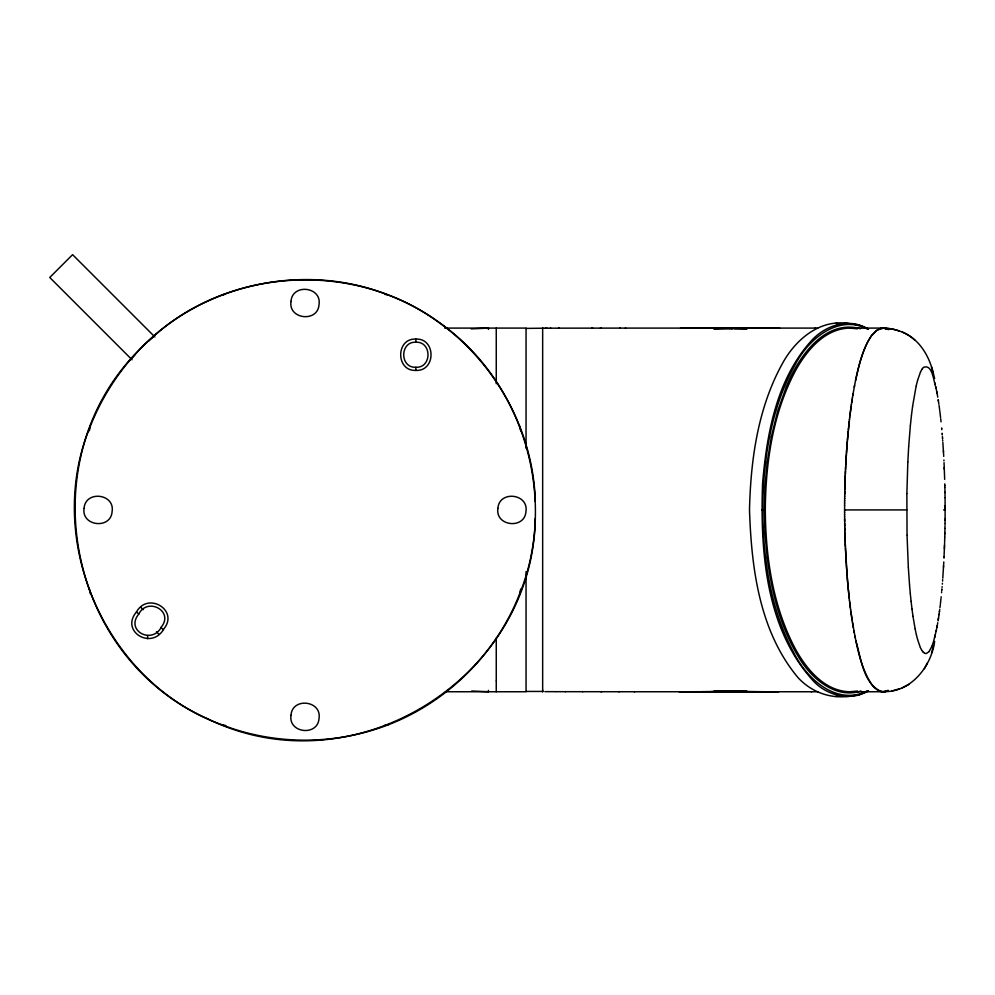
<?xml version="1.0" encoding="UTF-8"?>
<svg xmlns="http://www.w3.org/2000/svg" width="995" height="995" viewBox="0 0 995 995"><rect width="100%" height="100%" fill="white"/><g stroke="black" fill="none" stroke-linecap="round" stroke-linejoin="round"><path stroke-width="1.49" d="M542.661 690.095L542.661 691.699L542.661 328.101M757.63 691.699L730.442 691.562L735.852 691.413M844.593 512.226L844.606 505.298M907.042 534.9L906.868 493.794M868.448 690.816C850.812 701.55 827.479 695.828 813.711 681.364C765.615 629.014 760.192 551.28 762.568 483.57C766.809 433.484 776.573 379.394 811.286 340.825C824.009 326.683 845.34 318.437 863.523 326.658M764.956 532.847L764.284 509.925L764.931 487.351M852.205 620.731C856.036 642.036 859.332 664.461 870.861 683.229C874.219 689.025 881.694 694.311 888.311 690.393L883.423 691.749L849.929 691.749C824.843 691.388 806.709 669.424 795.527 649.225C772.866 606.664 765.665 557.635 765.279 509.925C765.665 462.202 772.866 413.174 795.527 370.625C806.684 350.427 824.88 328.449 849.929 328.089L883.423 328.089L888.572 329.581M730.442 691.463L721.014 691.525M867.304 690.853C837.181 706.326 806.833 679.038 794.072 653.267C770.453 609.599 763.153 559.003 762.705 509.925C763.215 459.802 770.69 407.913 795.714 363.735C808.624 338.996 838.474 314.022 867.304 328.984M844.606 505.41L844.618 502.985M945.088 518.034L945.126 507.86M844.618 503.147L844.643 500.684M945.076 520.236L945.088 518.532M945.076 520.012L945.039 523.407M844.643 500.895L844.668 498.371M844.668 498.644L844.705 496.07M945.014 524.726L945.026 524.079M906.88 493.52L907.826 462.19M945.001 525.845L944.964 528.071M844.693 496.393L844.78 491.468M844.73 494.142L844.892 486.878M944.951 528.507L944.889 532.076M944.852 533.88L944.877 532.524M844.83 489.652L845.029 482.301M944.852 533.78L944.777 536.939M944.765 537.25L944.628 542.026M844.942 485.174L845.265 475.486M944.603 542.797L943.994 558.046L944.044 557.101M845.078 480.709L845.464 470.971M944.479 546.479L944.516 545.521M944.404 548.494L944.442 547.461M845.327 474.055L845.675 466.481M845.526 469.652L846.036 459.814M907.838 462.003L908.671 446.792M845.738 465.262L846.807 448.036M943.807 561.914L942.787 578.182M943.521 567.038L943.571 566.143M764.956 486.99L767.145 462.787M846.098 458.745L846.359 454.429M908.696 446.419L910.35 425.748M846.446 453.222L847.292 441.73M535.285 518.333C532.76 679.896 352.043 790.179 207.209 718.564C66.018 655.854 29.651 458.993 139.126 349.991L145.071 344.046M846.907 446.718L848.2 431.444M942.675 579.65L942.576 581.105M942.327 584.164L942.402 583.319M847.404 440.312L849.245 421.47M942.128 586.627L942.066 587.348M941.929 588.853L941.867 589.575M941.83 589.935L941.768 590.632M941.656 591.888L941.581 592.684M910.375 425.437L911.408 415.773M848.362 429.902L849.469 419.517M89.351 430.773L90.383 426.071C99.786 402.478 112.908 380.463 129.201 360.986L139.138 349.991C201.201 284.247 303.239 261.523 387.329 294.694C472.103 326.111 532.934 411.134 535.285 501.505M520.683 589.065L519.651 593.779C496.617 653.018 448.123 701.525 388.871 724.547L384.169 725.591M941.183 596.764L941.108 597.398M940.412 603.816L940.996 598.505M849.432 419.84L849.693 417.564M911.432 415.5L912.602 406.283M849.655 417.875L849.929 415.649M940.287 604.885L939.952 607.622M849.892 415.922L850.899 408.087M767.195 462.439L771.274 437.166M850.128 413.982L851.148 406.234M939.74 609.35L939.429 611.651M939.479 611.34L939.218 613.268M912.626 406.134L916.134 386.184M851.123 406.408L851.409 404.405M939.131 613.853L939.019 614.599M938.981 614.91L938.782 616.266M851.397 404.555L851.944 400.786M851.658 402.726L852.217 399.007M938.671 617.012L938.472 618.33M938.534 617.97L938.26 619.711M852.205 399.107L852.491 397.241M938.397 618.79L938.061 620.892M852.479 397.328C855.737 378.361 859.282 359.008 867.876 341.608M852.765 395.562L853.051 393.821M937.763 622.721L937.564 623.853M937.427 624.611L936.121 631.377M937.24 625.656L936.979 627.074M854.257 387.043L854.568 385.401M771.324 436.867L777.704 411.072L786.311 386.831M936.37 630.183L933.447 641.887M855.526 380.575C859.108 365.115 862.454 348.772 871.645 335.502M916.221 385.799L917.527 380.563M935.325 634.922L934.641 637.696M880.65 691.425C909.256 694.311 931.034 667.782 934.653 641.389M931.494 652.956L933.497 645.643M917.614 380.277L920.425 372.18M933.335 642.235L931.967 646.103M90.383 426.071C42.835 539.7 105.395 682.483 221.164 724.547L225.877 725.591M519.651 593.779C558.444 498.644 523.42 380.874 438.944 322.405C356.222 261.511 233.489 266.585 156.078 334.096L145.394 343.735M931.88 646.315L929.156 651.426M786.46 386.495C798.226 357.317 824.407 318.86 860.551 328.723M920.499 371.993L921.93 369.332M924.38 668.752L927.303 663.08M868.2 340.999L871.259 336.049M922.066 369.12L923.36 367.516M871.483 335.725L877.366 329.905L883.672 328.101M871.769 335.352L876.234 330.688L880.65 328.425M928.92 651.725L926.345 653.504M129.052 361.148L135.146 354.519M136.539 611.9C119.748 631.377 151.825 650.705 163.926 628.79C179.038 610.171 147.845 591.416 136.539 611.9L138.753 614.114C125.009 630.643 152.26 645.17 161.551 626.738C173.938 610.955 147.384 596.789 138.753 614.114M148.541 341.036L156.24 333.959M923.522 367.366C932.688 363.61 933.596 381.931 935.847 387.192M868.361 690.866L859.058 694.759M902.316 687.794L908.945 684.436M388.871 724.547C335.477 745.367 274.558 745.367 221.164 724.547M861.023 690.978C835.514 699.572 810.179 677.744 797.866 655.804C780.13 626.166 771.622 591.577 767.195 557.449M880.152 328.561L881.943 328.163M891.719 691.015L898.97 688.95M858.536 694.908L848.038 696.45M222.544 294.818L225.417 294.284M880.973 328.35L882.428 328.114M857.491 691.028L849.929 691.749M884.941 691.587L884.182 691.699M841.198 323.885L847.006 323.387M847.516 323.387C820.266 319.445 797.132 338.449 784.023 360.688C758.165 405.836 750.703 458.633 749.496 509.925C751.436 568.108 759.334 631.365 797.99 677.595C810.626 691.388 828.885 698.565 847.516 696.45M835.812 696.45L838.686 696.04M714.236 328.897L730.442 328.089L747.021 328.847M713.863 328.847L730.442 328.089L746.648 328.897M471.244 328.86L488.284 328.126M746.872 691.015L730.442 691.749L714.024 691.015M882.652 328.101L882.155 328.139C893.958 328.101 906.134 331.994 914.853 340.166M415.86 339.071C395.649 338.113 395.649 371.371 415.86 370.414C436.071 371.371 436.071 338.113 415.86 339.071L415.86 342.205C399.691 341.434 399.691 368.05 415.86 367.279C432.029 368.05 432.029 341.434 415.86 342.205M743.713 691.264L717.171 691.264M925.897 653.553L924.79 653.329M733.526 691.363L727.382 691.351M732.743 328.499L727.32 328.437M728.265 691.338L720.231 691.513M731.449 328.487L728.999 328.474M734.298 328.462L751.076 328.188M726.051 691.388L726.935 691.363M732.233 328.462L734.919 328.4M731.337 328.487L732.457 328.462M724.721 691.425L725.616 691.401M723.377 691.45L724.273 691.438M735.367 328.387L736.039 328.375M734.459 328.412L736.71 328.362M722.482 691.475L720.106 691.537M737.158 328.362L738.514 328.338M736.263 328.375L737.618 328.35M738.974 328.325L741.685 328.288M742.991 328.288L730.007 328.561M738.066 328.338L740.33 328.3M712.93 691.612L720.741 691.5M718.875 691.537L719.783 691.525M720.554 691.537L716.462 691.587M744.422 328.25L741.238 328.288M715.679 691.587L714.311 691.6M718.738 691.562L719.646 691.55M542.934 328.213L526.044 328.4M743.974 328.25L755.989 328.151M713.614 691.612L710.156 691.649M716.922 691.587L708.763 691.662M542.748 328.213L545.77 328.188M711.537 691.637L712.457 691.625M751.312 328.176L757.63 328.139M707.358 691.674L710.505 691.649M703.44 691.699L708.664 691.674M706.898 691.674L702.681 691.699M706.363 691.674L707.818 691.662M547.001 328.188L550.832 328.176M545.372 328.188L547.076 328.188M757.792 328.139L760.939 328.126M755.926 328.151L759.284 328.139M700.505 691.712L704.037 691.699M762.444 328.114L765.914 328.114M759.645 328.126L763.426 328.114M698.44 691.724L688.689 691.749M697.57 691.724L701.239 691.712M550.372 328.176L558.605 328.163M600.333 328.126L620.32 328.101M772.767 328.089L774.247 328.089M769.011 328.101L773.413 328.089M765.254 328.114L769.247 328.101M686.625 691.749L689.062 691.749M693.129 691.736L695.642 691.736M680.543 328.089L682.931 328.089M815.129 328.089L817.766 328.089M444.678 328.089L526.044 328.089L526.044 448.21M559.028 328.151L592.771 328.139M625.382 328.101L815.328 328.089M558.518 328.163L559.352 328.151M591.739 328.139L601.254 328.126M619.873 328.101L625.681 328.101M773.712 328.089L779.657 328.089M761.71 509.925L762.705 509.925M764.284 509.925L765.279 509.925M844.593 509.925L906.756 509.925M943.583 509.925L945.25 509.925M526.044 691.438L542.661 691.438M778.824 691.749L771.834 691.749M445.462 691.749L526.044 691.749L526.044 571.627M565.272 691.687L582.722 691.699M634.412 691.749L811.609 691.749M679.038 691.749L687.209 691.749M811.261 691.749L817.766 691.749M688.689 328.089L693.764 328.101M682.769 328.089L690.008 328.101M767.133 691.736L769.247 691.736M768.065 691.736L772.58 691.749M556.031 691.674L544.862 691.637M600.806 691.712L619.226 691.736M556.342 691.674L565.434 691.687M582.585 691.699L601.851 691.712M618.79 691.736L634.76 691.749M697.57 328.114L699.373 328.126M849.929 328.089L857.491 328.81M694.199 328.101L698.44 328.114M692.781 328.101L694.697 328.101M761.511 691.724L763.426 691.724M762.444 691.724L765.914 691.736M765.254 691.736L767.58 691.736M700.505 328.126L704.037 328.139M698.453 328.114L702.171 328.126M759.284 691.712L740.591 691.513M757.792 691.699L760.939 691.712M759.645 691.712L762.593 691.724M488.284 691.712L471.729 691.015M704.908 328.151L708.664 328.176M707.743 328.163L703.154 328.139M708.763 328.176L710.729 328.201M707.358 328.163L712.345 328.201M710.617 328.201L716.462 328.25M713.39 328.226L715.679 328.263M711.997 328.213L722.482 328.375M716.002 328.238L719.646 328.288M743.974 691.587L744.882 691.6M719.198 328.288L726.935 328.474M716.139 328.263L717.047 328.275M737.618 691.488L741.238 691.55M740.778 691.537L742.146 691.562M718.875 328.3L719.783 328.325M738.514 691.5L740.33 691.537M723.278 328.35L725.616 328.437M736.487 691.463L737.158 691.475M738.066 691.5L734.696 691.438M848.038 323.387L858.536 324.93M723.552 328.387L720.741 328.338M725.081 328.387L726.201 328.412M724.173 328.362L725.305 328.387M735.367 691.45L736.263 691.463M847.006 696.45L841.484 695.99M726.872 328.425L729.571 328.549M724.273 328.412L722.93 328.375M725.977 328.4L726.984 328.425M733.128 691.401L734.919 691.438M736.648 691.438L738.215 691.463M728.265 328.512L726.325 328.462M883.162 328.089L891.731 328.823L898.982 330.9M884.182 328.139L888.324 329.444M384.617 294.284L387.49 294.818M835.812 323.387L838.686 323.798M881.147 691.537C862.814 682.931 861.16 658.031 855.849 640.817M859.058 325.079L868.361 328.972M864.506 327.081L868.448 329.022M902.328 332.056C919.616 339.158 929.653 356.658 933.497 374.195M924.442 653.168L923.223 652.185M154.872 336.944L72.585 254.658L49.75 277.481L132.049 359.78M140.967 607.46L143.193 609.674M160.929 627.41L163.143 629.624M156.489 631.85L158.702 634.064M922.974 651.912L921.756 650.22M921.581 649.934L920.387 647.596M920.201 647.16L917.626 639.598M519.651 426.071L520.683 430.773M90.383 593.779L89.351 589.065M917.539 639.325L916.37 634.686M931.494 366.894L934.653 378.448M934.74 382.565L935.089 383.958M916.283 634.312L915.164 629.114M935.785 386.906L936.121 388.46M936.021 387.988L936.892 392.304M854.879 636.066L855.202 637.671M915.114 628.828L912.987 616.328M936.78 391.731L937.116 393.46M936.979 392.764L937.775 397.179M853.946 631.128L854.257 632.795M853.349 627.745L852.479 622.509M938.186 399.667L938.397 401.047M938.26 400.127L938.87 404.144M852.217 620.843L850.874 611.564M851.944 619.052L850.613 609.674M912.962 616.129L912.017 609.127M939.044 405.388L939.703 410.189M850.638 609.885L850.128 605.856M939.827 411.209L940.573 417.477M850.402 608.007L849.655 601.963M911.992 608.915L911.097 601.403M767.195 557.424L764.981 533.245M849.917 604.201L849.419 599.997M849.456 600.333L848.15 587.883M940.723 418.758L941.046 421.83M911.072 601.179L910.301 593.592M849.245 598.368L847.964 585.819M910.263 593.219L909.554 585.135M941.73 428.721L941.656 427.949M941.817 429.691L941.743 428.895M848.014 586.366L847.23 577.399M847.827 584.314L846.297 564.439M942.178 433.919L942.128 433.26M942.19 434.056L942.265 434.865M909.542 584.923L908.348 567.623M942.402 436.519L942.539 438.235M942.514 438.011L942.576 438.733M847.118 576.018L845.24 543.568M942.663 440.026L942.738 440.934M942.85 442.402L943.633 454.715M846.223 563.257L845.414 547.996M943.409 450.984L943.471 451.892M908.323 567.249L907.054 535.335M943.67 455.499L943.72 456.394M943.907 459.988L943.957 460.896M944.044 462.687L944.678 479.354M944.255 467.588L944.317 469.205M845.364 546.616L845.078 539.128M845.178 542.088L844.879 532.424M845.029 537.536L844.78 527.947M944.79 483.844L944.84 485.635M944.84 485.423L944.877 487.314M844.842 530.671L844.693 523.445M944.889 487.761L944.951 490.871M944.964 491.766L944.976 492.587M844.743 526.081L844.643 518.942M944.976 492.376L945.014 494.59M945.026 495.56L945.051 497.525M844.668 521.467L844.618 516.691M945.051 497.886L945.088 500.808M945.088 501.803L945.113 506.443M844.606 514.427L844.618 516.853M844.593 512.176L844.606 514.539M945.113 505.821L945.126 508.184M496.256 328.114L496.256 383.734M496.256 637.969L496.256 680.791M496.256 681.003L496.256 691.736M488.421 328.126L488.421 329.469M488.421 690.368L488.421 691.712M415.86 367.279L415.86 370.414M147.621 635.519L147.621 638.653M84.077 508.383C81.242 526.367 110.992 529.638 112.124 511.467C114.972 493.47 85.222 490.199 84.077 508.383M291 301.46C288.152 319.457 317.902 322.728 319.034 304.545C321.882 286.56 292.132 283.289 291 301.46M291 715.293C288.152 733.278 317.902 736.561 319.034 718.378C321.882 700.38 292.132 697.109 291 715.293M497.91 508.383C495.062 526.367 524.813 529.638 525.957 511.467C528.793 493.47 499.042 490.199 497.91 508.383M887.018 690.99L885.214 691.537L886.893 691.04M885.463 328.362L887.018 328.847L885.463 328.362"/></g></svg>
